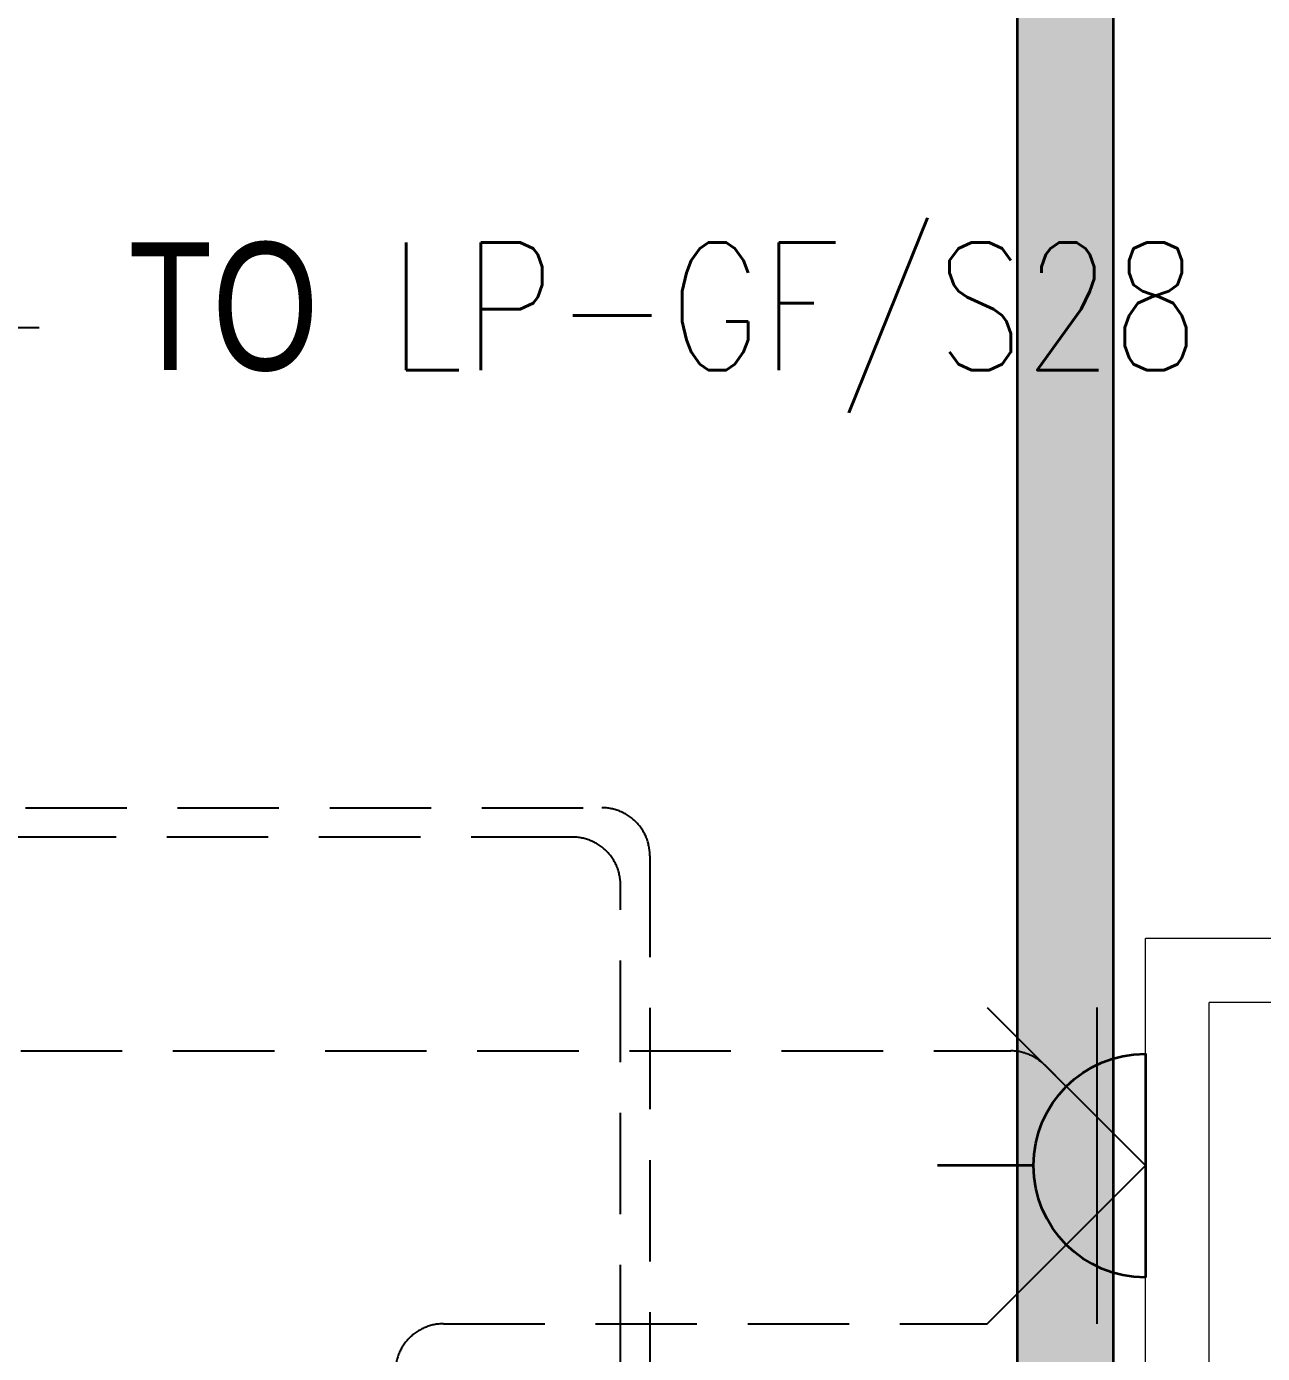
# Model space of a CAD drawing. Header units: inches. Extents: x -12418 to 57169, y -29325 to 19878.
# Drawn here: x 29599 to 31533, y -3397 to -1320 of the extents above; entities that cross this region are included whole.
import ezdxf
from ezdxf import colors
from ezdxf.entities.mleader import LeaderData, LeaderLine
from ezdxf.enums import TextEntityAlignment as Align
from ezdxf.math import Vec2, Vec3

# ---------------------------------------------------------------- set-up
doc = ezdxf.new("R2010")
doc.units = ezdxf.units.IN
doc.header["$LTSCALE"] = 25
doc.header["$MEASUREMENT"] = 0
doc.linetypes.add('DASHDOT', pattern=[25.4, 12.7, -6.35, 0, -6.35])
doc.linetypes.add('HIDDEN', pattern=[9.525, 6.35, -3.175])
doc.layers.get('0').update_dxf_attribs({"color": 8})
doc.layers.get('Defpoints').update_dxf_attribs({"color": 8})
for name, color, linetype, lineweight in [('00-Ground Floor$0$Walls', 251, 'Continuous', 5), ('E-LITE-CIRC @ 100', 6, 'Continuous', 25), ('E-LITE-CLNG-CNDT', 6, 'DASHDOT', 35), ('E-LITE-EXIT-NUMB', 6, 'Continuous', 25), ('E-POWR-FLOR-CNDT', 6, 'HIDDEN', 25), ('E-POWR-WALL @ 100', 4, 'Continuous', 35), ('T-CABL-TRAY', 251, 'Continuous', 35)]:
    doc.layers.add(name, color=color, linetype=linetype, lineweight=lineweight)
doc.styles.add('DC_Simplex', font='SIMPLEX.shx', dxfattribs={"width": 0.7})

# ---------------------------------------------------------------- blocks, each defined once
blk = doc.blocks.new('00-Ground Floor')
at = {"layer": '00-Ground Floor$0$Walls'}
for p, q in [((36049.5, -2747.4, 0), (31349.5, -2747.4, 0)), ((31349.5, -5267.4, 0), (31349.5, -2747.4, 0)), ((35949.5, -2847.4, 0), (31449.5, -2847.4, 0)), ((31449.5, -5267.4, 0), (31449.5, -2847.4, 0))]:
    blk.add_line(p, q, dxfattribs=at)
blk = doc.blocks.new('*U32')
blk.add_line((0, -1.75), (0, -3.25))
blk.add_lwpolyline([(-1.75, 0, 1), (1.75, 0)], format="xyb", close=True)
at = {"layer": 'Defpoints'}
for p, q in [((-2.475, -2.475), (0, 0)), ((2.475, -2.475), (0, 0)), ((2.475, -0.758), (-2.475, -0.758))]:
    blk.add_line(p, q, dxfattribs=at)
at = {"layer": 'E-LITE-EXIT-NUMB', "style": 'DC_Simplex', "width": 0.7, "flags": 8}
blk.add_attdef('TYPE', text='', height=2, rotation=360, dxfattribs=at).set_placement((-2.682, 5.238), align=Align.RIGHT)
blk.add_attdef('CIRCUIT', (2.682, 5.238), '', height=2, rotation=360, dxfattribs=at)
blk = doc.blocks.new('ARR0W')
at = {"color": 45}
blk.add_ellipse((0, 0), major_axis=(0.4, 0), ratio=0.4, dxfattribs=at)
at = {"color": 45, "ltscale": 0.5}
blk.add_solid([(-1.4, 0.167), (-0.4, 0), (-1.4, -0.167)], dxfattribs=at)
blk = doc.blocks.new('*U75')
at = {"lineweight": 0}
h = blk.add_hatch(dxfattribs=at)
h.set_pattern_fill('HEX', color=253, scale=8, angle=180, style=0)
h.set_pattern_definition([(180, (-24050.41, -3e-10), (6e-13, -43.99409), [25.4, -50.8]), (300, (-24050.41, -3e-10), (38.1, 21.997045), [25.4, -50.8]), (240, (-24075.81, -3e-10), (38.1, -21.997045), [25.4, -50.8])])
h.paths.add_polyline_path([(-10603.6, 150), (-10603.6, 0), (0, 0), (0, 150)])
at = {"color": 0}
for p, q in [((0, 150), (-10603.6, 150)), ((0, 0), (-10603.6, 0))]:
    blk.add_line(p, q, dxfattribs=at)
blk = doc.blocks.new('A$C767e6835')
at = {"layer": 'T-CABL-TRAY', "linetype": 'Continuous', "rotation": 270}
blk.add_blockref('*U75', (11050, -9003.6), dxfattribs=at)

msp = doc.modelspace()

# ---------------------------------------------------------------- linework, layer by layer
at = {"layer": 'E-POWR-FLOR-CNDT', "elevation": 0}
for points in [[(19999.5, -3101.1), (21229.8, -2550.3, -0.113377), (21262.5, -2542.7), (30499.1, -2542.7, -0.414214), (30574.1, -2617.7), (30574.1, -4729.1, 0.414214), (30649.1, -4804.1), (31449.5, -4804.1)], [(31449.5, -7301.8), (30603.2, -7301.8, -0.414214), (30528.2, -7226.8), (30528.2, -2663.6, 0.414214), (30453.2, -2588.6), (21261.3, -2588.6, 0.10573), (21230.6, -2595.1), (19999.5, -3101.1)], [(29113.4, -2923.2), (31139, -2923.2, -0.198912), (31192, -2945.2), (31225.8, -2978.9)], [(31225.8, -10013.7), (31102, -9889.9), (30251, -9889.9, -0.414214), (30176, -9814.9), (30176, -3425.2, -0.414214), (30251, -3350.2), (31102, -3350.2), (31225.8, -3226.4)]]:
    msp.add_lwpolyline(points, format="xyb", dxfattribs=at)

# ---------------------------------------------------------------- block references
at = {"layer": 'E-LITE-CLNG-CNDT'}
msp.add_blockref('00-Ground Floor', (0, 0), dxfattribs=at)
at = {"layer": 'E-POWR-FLOR-CNDT'}
msp.add_blockref('A$C767e6835', (20099.5, -2847.4, 0.4), dxfattribs=at)
at = {"layer": 'E-POWR-WALL @ 100', "xscale": -100, "yscale": 100, "zscale": 100, "rotation": 270}
msp.add_blockref('*U32', (31349.5, -3102.7, 0), dxfattribs=at)

# ---------------------------------------------------------------- leaders
at = {"layer": 'E-LITE-CIRC @ 100'}
ml = msp.add_multileader_mtext('Standard', dxfattribs=at)
ml.set_content('{\\Fdc_el_romans|c0;\\W0.8;TO\\Fromans|c0; \\Fsimplex|c0;LP-GF/S28}', color=256, style='DC_Simplex')
ml.set_leader_properties()
ml.set_arrow_properties(name='ARR0W')
ml.build(insert=Vec2(0, 0))
ml.multileader.update_dxf_attribs({"dogleg_length": 200, "arrow_head_size": 140, "scale": 100})
ctx = ml.context
ctx.base_point, ctx.scale, ctx.char_height, ctx.arrow_head_size, ctx.landing_gap_size, ctx.plane_origin, ctx.plane_x_axis, ctx.plane_y_axis = Vec3(29618.6, -1791.3), 100, 200, 140, 140, Vec3(45403.3, -5666.3), Vec3(1, 0.000001, 0), Vec3(-0.000001, 1, 0)
notes = []
notes.append((ctx, [(0, (1, 1, 0), (29509.9, -1791.3), (1, 0.000001, 0), 108.8, [(0, [(28955.4, -1386.3)], 0, [])])]))
ctx.mtext.insert, ctx.mtext.text_direction, ctx.mtext.rotation, ctx.mtext.flow_direction = Vec3(29758.6, -1658), Vec3(1, 0.000001, 0), 0.000001, 5
for ctx, leaders in notes:
    for number, flags, end, landing, length, lines in leaders:
        leader = LeaderData()
        leader.index, (leader.has_last_leader_line, leader.has_dogleg_vector, leader.attachment_direction) = number, flags
        leader.last_leader_point, leader.dogleg_vector, leader.dogleg_length = Vec3(end), Vec3(landing), length
        for number, points, colour, breaks in lines:
            line = LeaderLine()
            line.index, line.vertices, line.color, line.breaks = number, Vec3.list(points), colors.encode_raw_color(colour), breaks
            leader.lines.append(line)
        ctx.leaders.append(leader)

doc.saveas('drawing.dxf')
